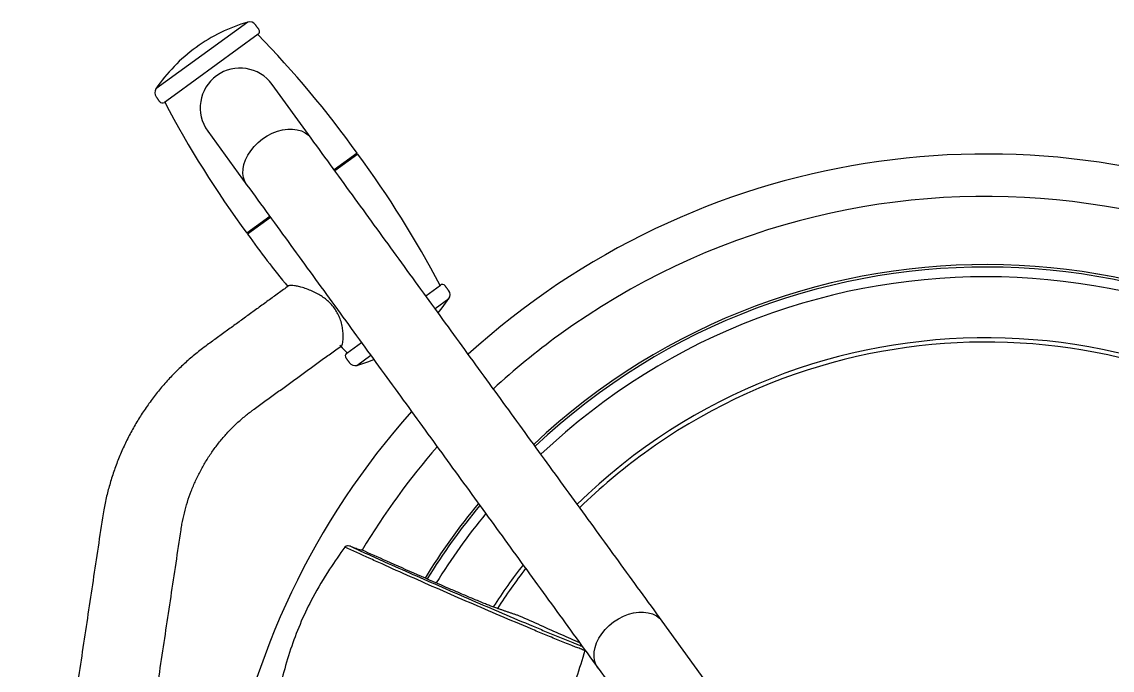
# Model space of a CAD drawing. Header units: millimetres. Extents: x -6176 to 11988, y -1403 to 10916.
# Drawn here: x -3632.2 to -3152.2, y 6486.1 to 6771.6 of the extents above; entities that cross this region are included whole.
import ezdxf

# ---------------------------------------------------------------- set-up
doc = ezdxf.new("R2010")
doc.units = ezdxf.units.MM

# ---------------------------------------------------------------- blocks, each defined once
blk = doc.blocks.new('A$C0C7161BE')
at = {"color": 0, "linetype": 'Continuous'}
for p, q in [((-1719.42, 1290.01), (-1755.74, 1263.62)), ((-1714.92, 1284.62), (-1751.93, 1257.72)), ((-1755.74, 1263.62), (-1759.91, 1260.59)), ((-1691.54, 1238.82), (-1708.75, 1262.52)), ((-1751.93, 1257.72), (-1756.18, 1254.64)), ((-1737.07, 1241.95), (-1719.85, 1218.25)), ((-1714.91, 1236.98), (-1712.97, 1238.55)), ((-1712.97, 1238.55), (-1710.88, 1239.91)), ((-1710.88, 1239.91), (-1708.68, 1241.04)), ((-1708.68, 1241.04), (-1706.43, 1241.92)), ((-1706.43, 1241.92), (-1704.16, 1242.52)), ((-1704.16, 1242.52), (-1701.92, 1242.84)), ((-1701.92, 1242.84), (-1699.76, 1242.87)), ((-1699.76, 1242.87), (-1697.72, 1242.6)), ((-1697.72, 1242.6), (-1695.84, 1242.05)), ((-1695.84, 1242.05), (-1694.16, 1241.23)), ((-1694.16, 1241.23), (-1692.72, 1240.14)), ((-1692.72, 1240.14), (-1691.54, 1238.82)), ((-1718.19, 1233.37), (-1716.66, 1235.25)), ((-1716.66, 1235.25), (-1714.91, 1236.98)), ((-1721.16, 1227.32), (-1720.46, 1229.37)), ((-1720.46, 1229.37), (-1719.47, 1231.4)), ((-1719.47, 1231.4), (-1718.19, 1233.37)), ((-1671.31, 1232.25), (-1681.42, 1224.9)), ((-1671.01, 1231.84), (-1681.13, 1224.5)), ((-1721.59, 1223.34), (-1721.54, 1225.3)), ((-1721.54, 1225.3), (-1721.16, 1227.32)), ((-1721.33, 1221.49), (-1721.59, 1223.34)), ((-1720.74, 1219.78), (-1721.33, 1221.49)), ((-1719.85, 1218.25), (-1720.74, 1219.78)), ((-1709.74, 1204.33), (-1719.85, 1196.98)), ((-1709.44, 1203.92), (-1719.56, 1196.58)), ((-1712.62, 1201.92), (-1716.06, 1199.42)), ((-1709.59, 1204.13), (-1712.62, 1201.92)), ((-1641.16, 1169.48), (-1634.69, 1174.18)), ((-1637.04, 1163.81), (-1630.95, 1168.23)), ((-1633.96, 1164.1), (-1630.95, 1168.23)), ((-1635.7, 1161.97), (-1633.96, 1164.1)), ((-1675.95, 1144.21), (-1669.48, 1148.91)), ((-1671.44, 1138.82), (-1665.36, 1143.24)), ((-1671.44, 1138.82), (-1666.59, 1140.4)), ((-1666.59, 1140.4), (-1664.02, 1141.4)), ((-1558.44, 1025.84), (-1556.35, 1027.2)), ((-1556.35, 1027.2), (-1554.15, 1028.33)), ((-1554.15, 1028.33), (-1551.9, 1029.21)), ((-1551.9, 1029.21), (-1549.63, 1029.81)), ((-1549.63, 1029.81), (-1547.39, 1030.13)), ((-1547.39, 1030.13), (-1545.23, 1030.16)), ((-1545.23, 1030.16), (-1543.19, 1029.89)), ((-1543.19, 1029.89), (-1541.31, 1029.34)), ((-1541.31, 1029.34), (-1539.63, 1028.52)), ((-1539.63, 1028.52), (-1538.19, 1027.43)), ((-1538.19, 1027.43), (-1537.01, 1026.11)), ((-1563.66, 1020.66), (-1562.13, 1022.54)), ((-1562.13, 1022.54), (-1560.38, 1024.27)), ((-1560.38, 1024.27), (-1558.44, 1025.84)), ((-1495.45, 968.91), (-1537.01, 1026.11)), ((-1565.93, 1016.66), (-1564.94, 1018.69)), ((-1564.94, 1018.69), (-1563.66, 1020.66)), ((-1567.01, 1012.59), (-1566.63, 1014.61)), ((-1566.63, 1014.61), (-1565.93, 1016.66)), ((-1567.06, 1010.63), (-1567.01, 1012.59)), ((-1566.8, 1008.78), (-1567.06, 1010.63)), ((-1566.21, 1007.07), (-1566.8, 1008.78)), ((-1565.32, 1005.54), (-1566.21, 1007.07)), ((-1565.32, 1005.54), (-1523.76, 948.34))]:
    blk.add_line(p, q, dxfattribs=at)
for centre, radius, start, end in [((-1699.05, 1219.39), 73.5, 106.095, 125.9978), ((-1718.59, 1287.12), 3, 35.9978, 106.095), ((-1715.8, 1285.83), 1.5, 305.9978, 35.9978), ((-2037.15, 970.22), 450, 35.6112, 44.2983), ((-1699.05, 1219.39), 73.5, 125.9978, 145.9006), ((-1722.91, 1252.23), 17.5, 35.9978, 215.9978), ((-1757.43, 1258.91), 3, 145.9006, 215.9978), ((-1757.06, 1255.85), 1.5, 215.9978, 305.9978), ((-1357.58, 1463.92), 450, 207.6974, 216.3845), ((-2033.29, 964.9), 450, 27.6974, 36.3845), ((-1394.49, 893.21), 338.69, 292.7763, 132.3015), ((-1394.49, 893.21), 320, 42.8782, 125.9978), ((-1353.71, 1458.6), 450, 215.6112, 219.3055), ((-1715.86, 1199.57), 0.25, 125.9978, 215.9978), ((-1394.49, 893.21), 289.97, 43.6013, 133.366), ((-1394.49, 893.21), 289.97, 43.5977, 133.3661), ((-1394.49, 893.21), 288.93, 43.626, 133.3928), ((-1394.49, 893.21), 284.63, 43.7508, 133.505), ((-1633.81, 1172.97), 1.5, 35.9978, 125.9978), ((-1633.44, 1169.91), 3, 325.9006, 35.9978), ((-1394.49, 893.21), 320, 125.9978, 132.6713), ((-1353.71, 1458.6), 450, 223.7839, 224.2983), ((-1394.49, 893.21), 257.76, 44.6909, 134.2931), ((-1394.49, 893.21), 255.86, 44.7874, 125.9978), ((-1675.07, 1142.99), 1.5, 125.9978, 215.9978), ((-1672.27, 1141.7), 3, 215.9978, 286.095), ((-1394.49, 893.21), 338.69, 138.304, 170.7433), ((-1394.49, 893.21), 320, 139.0352, 149.1174), ((-1394.49, 893.21), 255.86, 125.9978, 134.355), ((-1394.49, 893.21), 289.97, 140.4129, 148.3963), ((-1394.49, 893.21), 289.97, 140.413, 148.3948), ((-1394.49, 893.21), 288.93, 140.4662, 148.3664), ((-1394.49, 893.21), 284.63, 140.6894, 148.2444), ((-1394.49, 893.21), 257.76, 142.2616, 147.3112), ((-1394.49, 893.21), 255.86, 142.3855, 147.2109)]:
    blk.add_arc(centre, radius, start, end, dxfattribs=at)
for points in [[(-1714.58, 1286.71), (-1716.16, 1288.89)], [(-1759.85, 1257.15), (-1758.27, 1254.97)], [(-1537.01, 1026.11), (-1691.54, 1238.82)], [(-1719.85, 1218.25), (-1565.32, 1005.54)], [(-1716.06, 1199.42), (-1715.92, 1199.22)], [(-1701.55, 1173.81), (-1737.3, 1147.84)], [(-1631.01, 1171.68), (-1632.59, 1173.85)], [(-1716.72, 1119.53), (-1678.27, 1147.46)], [(-1676.28, 1142.11), (-1674.7, 1139.94)], [(-1783.44, 1071.67), (-1818.94, 835.9)], [(-1784.33, 830.69), (-1748.83, 1066.45)], [(-1599.81, 1028.41), (-1610.24, 1031.98)], [(-1570.88, 1013.2), (-1571.06, 1013.26)]]:
    blk.add_open_spline(points, degree=1, dxfattribs=at)
for points, knots in [([(-1679.02, 1147.74), (-1678.92, 1147.63), (-1678.66, 1147.31), (-1678.3, 1147.37), (-1677.94, 1147.83), (-1677.67, 1148.76), (-1677.5, 1150.05), (-1677.44, 1151.71), (-1677.55, 1153.75), (-1677.9, 1156.11), (-1678.54, 1158.57), (-1679.47, 1160.93), (-1680.64, 1163.08), (-1682.14, 1165.11), (-1683.87, 1166.91), (-1685.75, 1168.44), (-1687.79, 1169.8), (-1689.99, 1170.99), (-1692.42, 1172.06), (-1694.89, 1172.94), (-1697.13, 1173.55), (-1698.94, 1173.91), (-1700.3, 1174.04), (-1701.19, 1174.01), (-1701.41, 1173.85), (-1701.5, 1173.79)], [0, 0, 0, 0, 0.02454, 0.070682, 0.116823, 0.159464, 0.202122, 0.246999, 0.29189, 0.342037, 0.392157, 0.433431, 0.474674, 0.516082, 0.557504, 0.596435, 0.635394, 0.680432, 0.725485, 0.779446, 0.833376, 0.878694, 0.923979, 0.96952, 1, 1, 1, 1]), ([(-1737.3, 1147.84), (-1738.22, 1147.16), (-1740.75, 1145.29), (-1744.74, 1142.02), (-1749.19, 1137.98), (-1753.43, 1133.7), (-1757.44, 1129.21), (-1761.21, 1124.52), (-1764.73, 1119.63), (-1767.99, 1114.56), (-1770.98, 1109.32), (-1773.69, 1103.94), (-1776.12, 1098.41), (-1778.27, 1092.77), (-1780.11, 1087.01), (-1781.65, 1081.16), (-1782.74, 1076.04), (-1783.25, 1072.86), (-1783.44, 1071.67)], [0, 0, 0, 0, 0.037667, 0.103564, 0.169466, 0.235368, 0.301271, 0.367178, 0.433089, 0.499005, 0.564926, 0.630854, 0.69679, 0.762734, 0.828686, 0.894648, 0.960619, 1, 1, 1, 1]), ([(-1748.83, 1066.45), (-1748.7, 1067.25), (-1748.31, 1069.71), (-1747.43, 1073.79), (-1746.08, 1078.64), (-1744.43, 1083.4), (-1742.48, 1088.05), (-1740.26, 1092.55), (-1737.75, 1096.91), (-1734.98, 1101.1), (-1731.96, 1105.11), (-1728.69, 1108.91), (-1725.19, 1112.5), (-1721.54, 1115.81), (-1718.67, 1118.1), (-1717.06, 1119.28), (-1716.72, 1119.53)], [0, 0, 0, 0, 0.037679, 0.11644, 0.195227, 0.274041, 0.352884, 0.431757, 0.510656, 0.589579, 0.668528, 0.747497, 0.826483, 0.905484, 0.980351, 1, 1, 1, 1]), ([(-1676.75, 1058.81), (-1679.02, 1055.59), (-1684.08, 1048.42), (-1690.56, 1037.52), (-1696.06, 1026.16), (-1700.31, 1015.18), (-1703.77, 1003.83), (-1705.53, 996.07), (-1706.41, 992.19)], [0, 0, 0, 0, 0.16086, 0.357693, 0.516495, 0.675303, 0.837628, 1, 1, 1, 1]), ([(-1674.3, 1059.14), (-1674.61, 1059.23), (-1675.17, 1059.38), (-1675.92, 1059.31), (-1676.41, 1059.12), (-1676.64, 1058.94), (-1676.73, 1058.83), (-1676.75, 1058.81)], [0, 0, 0, 0, 0.371938, 0.671322, 0.834358, 0.967614, 1, 1, 1, 1]), ([(-1571.06, 1013.26), (-1571.06, 1013.26), (-1571.26, 1013.12), (-1572.87, 1014.02), (-1574.63, 1014.52), (-1578.18, 1015.97), (-1582.88, 1017.82), (-1588.84, 1020.3), (-1597.36, 1023.87), (-1608.44, 1028.56), (-1621.88, 1034.33), (-1635.06, 1040.07), (-1647.91, 1045.75), (-1658.19, 1050.35), (-1667.86, 1054.72), (-1673.21, 1057.18), (-1676.75, 1058.81)], [0, 0, 0, 0, 0.000001, 0.013823, 0.032502, 0.051259, 0.103724, 0.156414, 0.209106, 0.333231, 0.457606, 0.582119, 0.706592, 0.830799, 0.888098, 1, 1, 1, 1]), ([(-1674.3, 1059.14), (-1673.83, 1058.97), (-1672.55, 1058.49), (-1670.8, 1057.91), (-1669.77, 1057.63), (-1669.45, 1057.58), (-1669.38, 1057.57)], [0, 0, 0, 0, 0.214849, 0.589185, 0.913497, 1, 1, 1, 1]), ([(-1674.3, 1059.14), (-1671.84, 1058.02), (-1666.92, 1055.77), (-1657.75, 1051.64), (-1646.82, 1046.77), (-1634.02, 1041.14), (-1620.91, 1035.44), (-1607.53, 1029.7), (-1596.53, 1025.05), (-1588.1, 1021.52), (-1582.27, 1019.1), (-1577.65, 1017.23), (-1574.38, 1015.94), (-1572.99, 1015.4), (-1572.34, 1015.17), (-1572.3, 1015.15)], [0, 0, 0, 0, 0.0804904, 0.1609884, 0.2891874, 0.4176624, 0.5461762, 0.6745486, 0.8026624, 0.8563281, 0.9099897, 0.9634213, 0.9811347, 0.9987663, 1, 1, 1, 1]), ([(-1610.24, 1031.98), (-1610.82, 1032.19), (-1611.99, 1032.61), (-1613.93, 1033.38), (-1616.91, 1034.59), (-1620.92, 1036.26), (-1625.83, 1038.35), (-1633.82, 1041.8), (-1644.76, 1046.58), (-1657.69, 1052.3), (-1665.73, 1055.92), (-1669.38, 1057.57)], [0, 0, 0, 0, 0.028753, 0.05821, 0.087805, 0.167537, 0.247626, 0.327729, 0.564774, 0.801882, 1, 1, 1, 1]), ([(-1600.02, 1028.49), (-1600.02, 1028.49), (-1599.94, 1028.48), (-1599.87, 1028.44), (-1599.81, 1028.41)], [0, 0, 0, 0, 0.096689, 1, 1, 1, 1]), ([(-1573.38, 1016.64), (-1576, 1017.79), (-1584.97, 1021.76), (-1593.66, 1025.65), (-1599.81, 1028.41)], [0, 0, 0, 0, 0.292168, 1, 1, 1, 1]), ([(-1571.06, 1013.26), (-1572.29, 1009.23), (-1574.76, 1001.17), (-1579.15, 989.3), (-1584.04, 977.61), (-1589.46, 966.16), (-1595.34, 954.95), (-1599.68, 947.72), (-1601.85, 944.11)], [0, 0, 0, 0, 0.166667, 0.333333, 0.5, 0.666667, 0.833333, 1, 1, 1, 1])]:
    blk.add_open_spline(points, degree=3, knots=knots, dxfattribs=at)

msp = doc.modelspace()

# ---------------------------------------------------------------- block references
at = {"color": 0}
msp.add_blockref('A$C0C7161BE', (-1813.26, 5481.48), dxfattribs=at)

doc.saveas('drawing.dxf')
